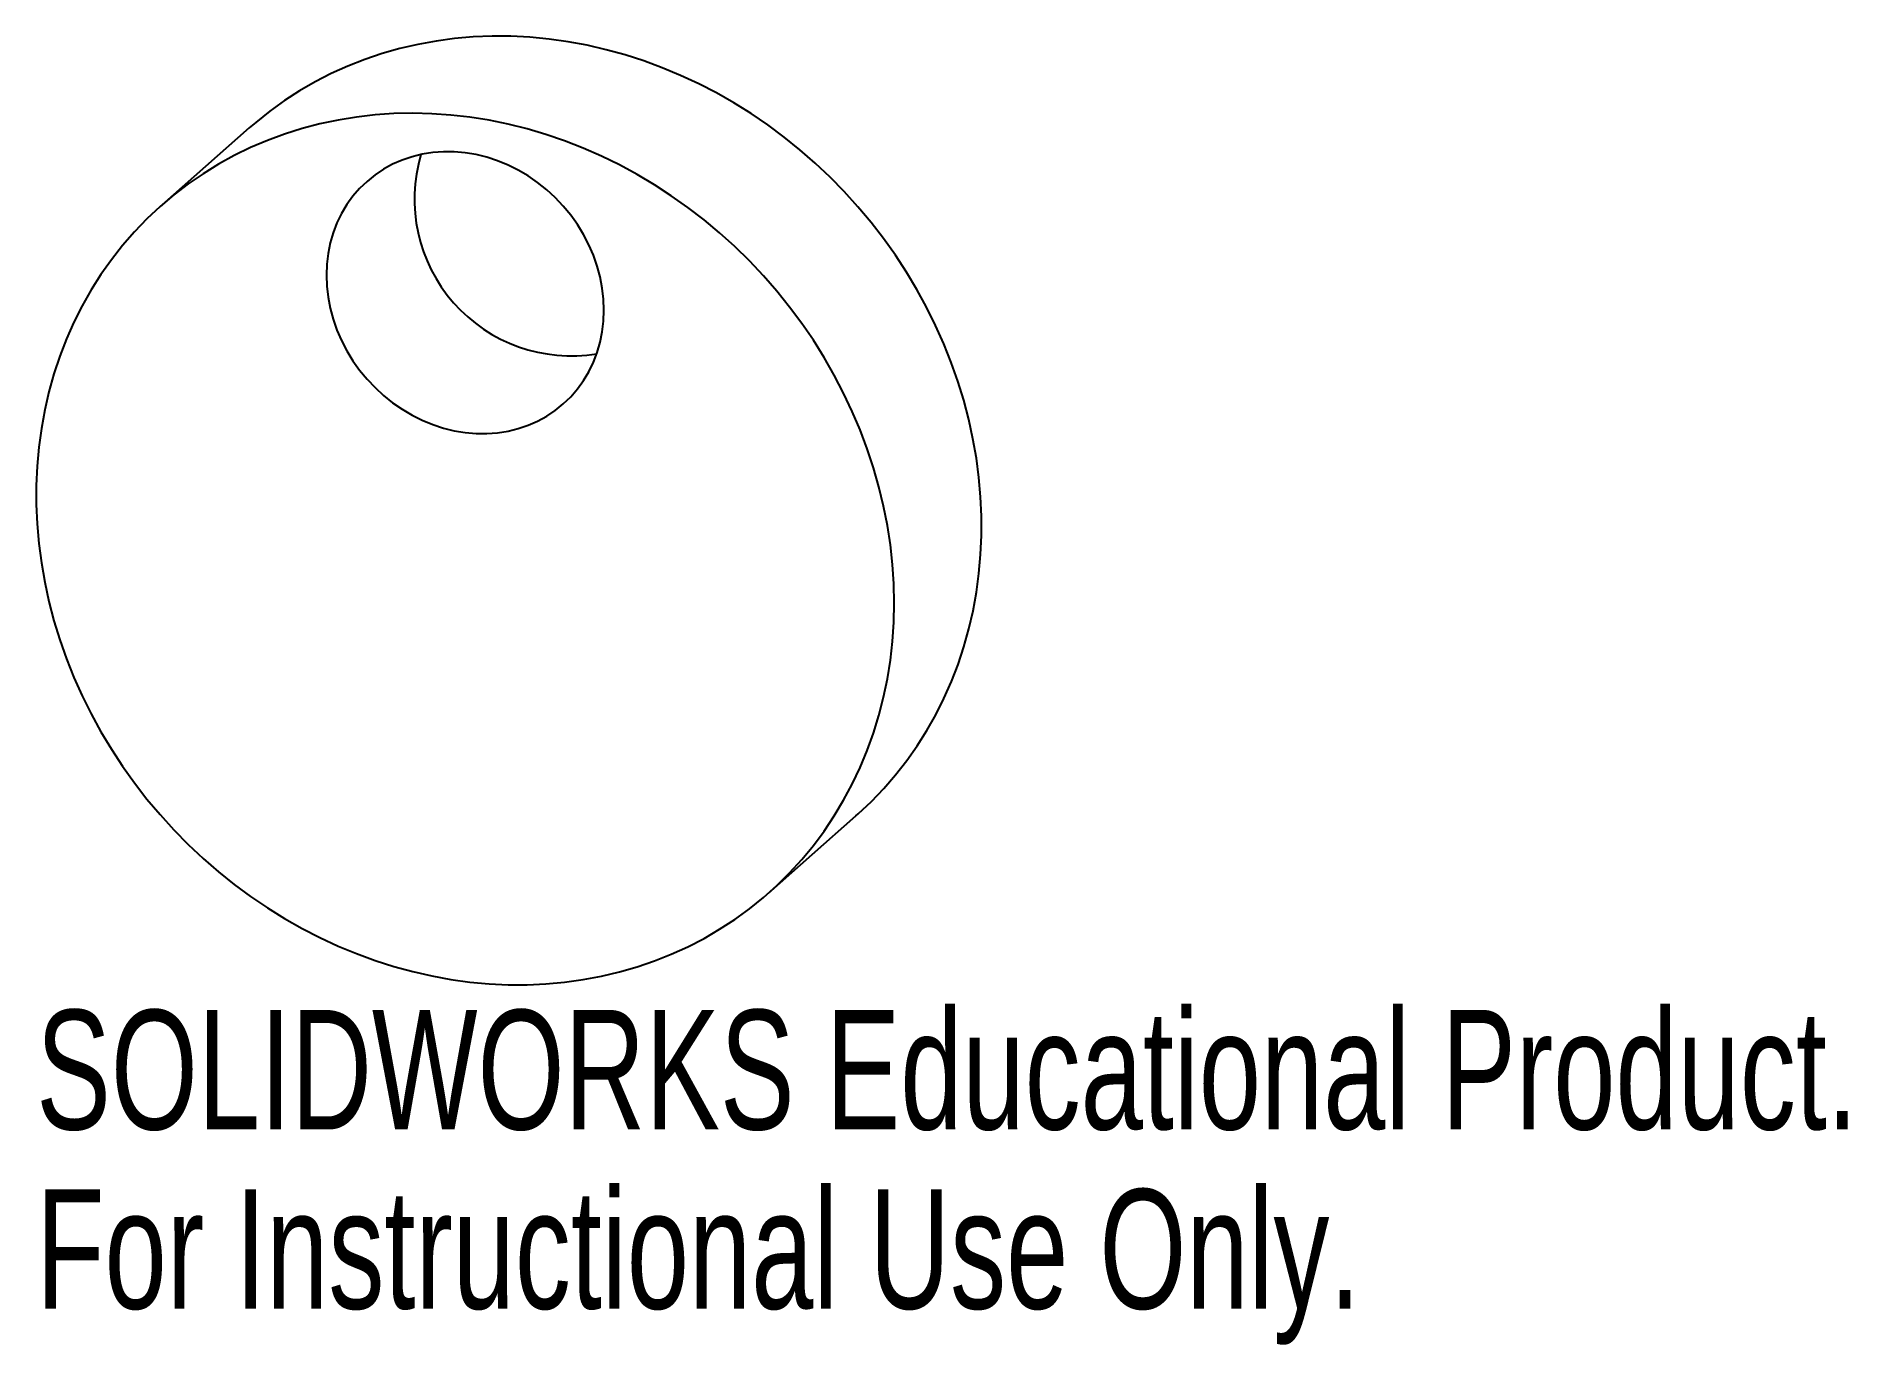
# Paper-space layout '_Dimetric' of a CAD drawing. Header units: millimetres. Extents: x -19.1 to 54.2, y -33.7 to 19.2.
import ezdxf

# ---------------------------------------------------------------- set-up
doc = ezdxf.new("R2010")
doc.units = ezdxf.units.MM
doc.styles.add('SLDTEXTSTYLE0', font='TXT', dxfattribs={"width": 0.7})

psp = doc.layouts.new('_Dimetric')

# ---------------------------------------------------------------- linework, layer by layer
at = {"color": 7, "linetype": 'Continuous', "lineweight": 25}
for p, q in [((-10.502, 15.472), (-14.037, 12.353)), ((10.502, -15.472), (14.037, -12.353))]:
    psp.add_line(p, q, dxfattribs=at)
at = {"color": 7, "linetype": 'Continuous', "lineweight": 25, "flags": 128}
for points in [[(14.037, -12.353), (14.132, -12.269), (14.661, -11.77), (15.164, -11.244), (15.641, -10.693), (16.091, -10.118), (16.512, -9.52), (16.904, -8.899), (17.266, -8.258), (17.598, -7.598), (17.898, -6.919), (18.166, -6.224), (18.402, -5.514), (18.605, -4.789), (18.775, -4.052), (18.911, -3.304), (19.013, -2.546), (19.082, -1.78), (19.116, -1.007), (19.115, -0.23), (19.081, 0.552), (19.012, 1.335), (18.909, 2.118), (18.772, 2.901), (18.601, 3.681), (18.398, 4.456), (18.161, 5.226), (17.892, 5.989), (17.591, 6.743), (17.259, 7.486), (16.896, 8.218), (16.504, 8.937), (16.082, 9.641), (15.632, 10.33), (15.154, 11.001), (14.65, 11.653), (14.121, 12.285), (13.567, 12.896), (12.989, 13.485), (12.39, 14.05), (11.77, 14.59), (11.13, 15.105), (10.471, 15.593), (9.795, 16.053), (9.103, 16.484), (8.397, 16.886), (7.678, 17.258), (6.947, 17.599), (6.205, 17.907), (5.455, 18.184), (4.698, 18.428), (3.935, 18.638), (3.168, 18.815), (2.397, 18.957), (1.626, 19.065), (0.855, 19.139), (0.086, 19.178), (-0.68, 19.182), (-1.442, 19.151), (-2.196, 19.085), (-2.943, 18.985), (-3.681, 18.85), (-4.408, 18.681), (-5.123, 18.478), (-5.824, 18.242), (-6.51, 17.973), (-7.18, 17.671), (-7.832, 17.338), (-8.465, 16.973), (-9.077, 16.578), (-9.669, 16.153), (-10.238, 15.699), (-10.502, 15.472)], [(15.584, -3.745), (15.567, -2.964), (15.515, -2.18), (15.429, -1.395), (15.309, -0.61), (15.155, 0.173), (14.968, 0.953), (14.747, 1.728), (14.493, 2.496), (14.207, 3.256), (13.89, 4.006), (13.541, 4.746), (13.162, 5.473), (12.753, 6.186), (12.316, 6.883), (11.85, 7.564), (11.357, 8.227), (10.839, 8.87), (10.295, 9.493), (9.728, 10.093), (9.137, 10.671), (8.525, 11.224), (7.893, 11.752), (7.241, 12.253), (6.571, 12.727), (5.885, 13.173), (5.184, 13.589), (4.469, 13.976), (3.741, 14.331), (3.003, 14.655), (2.255, 14.947), (1.499, 15.206), (0.736, 15.431), (-0.031, 15.623), (-0.802, 15.781), (-1.574, 15.905), (-2.348, 15.993), (-3.12, 16.047), (-3.889, 16.066), (-4.654, 16.05), (-5.413, 15.999), (-6.165, 15.913), (-6.909, 15.793), (-7.642, 15.638), (-8.363, 15.448), (-9.072, 15.225), (-9.766, 14.969), (-10.444, 14.68), (-11.105, 14.359), (-11.747, 14.006), (-12.369, 13.622), (-12.971, 13.208), (-13.55, 12.765), (-14.106, 12.293), (-14.637, 11.794), (-15.143, 11.268), (-15.622, 10.717), (-16.073, 10.141), (-16.497, 9.542), (-16.891, 8.922), (-17.255, 8.28), (-17.588, 7.619), (-17.89, 6.939), (-18.16, 6.243), (-18.397, 5.531), (-18.601, 4.805), (-18.772, 4.067), (-18.909, 3.317), (-19.012, 2.558), (-19.081, 1.79), (-19.115, 1.016), (-19.115, 0.237), (-19.081, -0.546), (-19.012, -1.331), (-18.909, -2.116), (-18.772, -2.9), (-18.601, -3.682), (-18.397, -4.459), (-18.16, -5.231), (-17.89, -5.995), (-17.588, -6.75), (-17.255, -7.496), (-16.891, -8.229), (-16.497, -8.949), (-16.073, -9.655), (-15.622, -10.344), (-15.143, -11.016), (-14.637, -11.669), (-14.106, -12.302), (-13.55, -12.914), (-12.971, -13.503), (-12.369, -14.069), (-11.747, -14.609), (-11.105, -15.124), (-10.444, -15.612), (-9.766, -16.072), (-9.072, -16.503), (-8.363, -16.904), (-7.642, -17.275), (-6.909, -17.615), (-6.165, -17.923), (-5.413, -18.199), (-4.654, -18.441), (-3.889, -18.65), (-3.12, -18.825), (-2.348, -18.965), (-1.574, -19.071), (-0.802, -19.143), (-0.031, -19.179), (0.736, -19.181), (1.499, -19.147), (2.255, -19.078), (3.003, -18.975), (3.741, -18.837), (4.469, -18.665), (5.184, -18.459), (5.885, -18.219), (6.571, -17.947), (7.241, -17.641), (7.893, -17.304), (8.525, -16.936), (9.137, -16.537), (9.728, -16.108), (10.295, -15.65), (10.839, -15.165), (11.357, -14.652), (11.85, -14.114), (12.316, -13.55), (12.753, -12.963), (13.162, -12.353), (13.541, -11.721), (13.89, -11.07), (14.207, -10.399), (14.493, -9.711), (14.747, -9.007), (14.968, -8.288), (15.155, -7.556), (15.309, -6.811), (15.429, -6.057), (15.515, -5.293), (15.567, -4.522), (15.584, -3.745)], [(3.845, 8.105), (3.827, 8.551), (3.776, 8.998), (3.69, 9.445), (3.57, 9.887), (3.417, 10.323), (3.233, 10.75), (3.018, 11.165), (2.773, 11.565), (2.5, 11.948), (2.201, 12.312), (1.877, 12.654), (1.531, 12.973), (1.165, 13.266), (0.78, 13.531), (0.38, 13.768), (-0.033, 13.973), (-0.458, 14.147), (-0.89, 14.288), (-1.327, 14.396), (-1.768, 14.469), (-2.208, 14.507), (-2.646, 14.51), (-3.078, 14.478), (-3.502, 14.41), (-3.916, 14.309), (-4.316, 14.173), (-4.7, 14.005), (-5.067, 13.804), (-5.413, 13.573), (-5.736, 13.312), (-6.036, 13.023), (-6.308, 12.709), (-6.553, 12.37), (-6.769, 12.01), (-6.953, 11.63), (-7.106, 11.232), (-7.225, 10.82), (-7.311, 10.395), (-7.363, 9.961), (-7.38, 9.519), (-7.363, 9.073), (-7.311, 8.625), (-7.225, 8.179), (-7.106, 7.736), (-6.953, 7.3), (-6.769, 6.874), (-6.553, 6.459), (-6.308, 6.059), (-6.036, 5.676), (-5.736, 5.312), (-5.413, 4.97), (-5.067, 4.651), (-4.7, 4.358), (-4.316, 4.093), (-3.916, 3.856), (-3.502, 3.65), (-3.078, 3.476), (-2.646, 3.335), (-2.208, 3.228), (-1.768, 3.155), (-1.327, 3.117), (-0.89, 3.114), (-0.458, 3.146), (-0.033, 3.213), (0.38, 3.315), (0.78, 3.451), (1.165, 3.619), (1.531, 3.82), (1.877, 4.051), (2.201, 4.312), (2.5, 4.6), (2.773, 4.915), (3.018, 5.253), (3.233, 5.614), (3.417, 5.994), (3.57, 6.391), (3.69, 6.804), (3.776, 7.229), (3.827, 7.663), (3.845, 8.105)]]:
    psp.add_lwpolyline(points, dxfattribs=at)
at = {"color": 7, "linetype": 'Continuous', "lineweight": 25}
psp.add_arc((2.515, 12.589), 6.333, 163.38428, 279.43497, dxfattribs=at)

# ---------------------------------------------------------------- texts
at = {"color": 7, "linetype": 'Continuous', "char_height": 4.83362, "attachment_point": 1, "style": 'SLDTEXTSTYLE0'}
for s, insert in [('SOLIDWORKS Educational Product.', (-19.115, -20.2)), ('For Instructional Use Only.', (-19.115, -27.451))]:
    psp.add_mtext(s, dxfattribs=dict(at, insert=insert))

doc.saveas('drawing.dxf')
